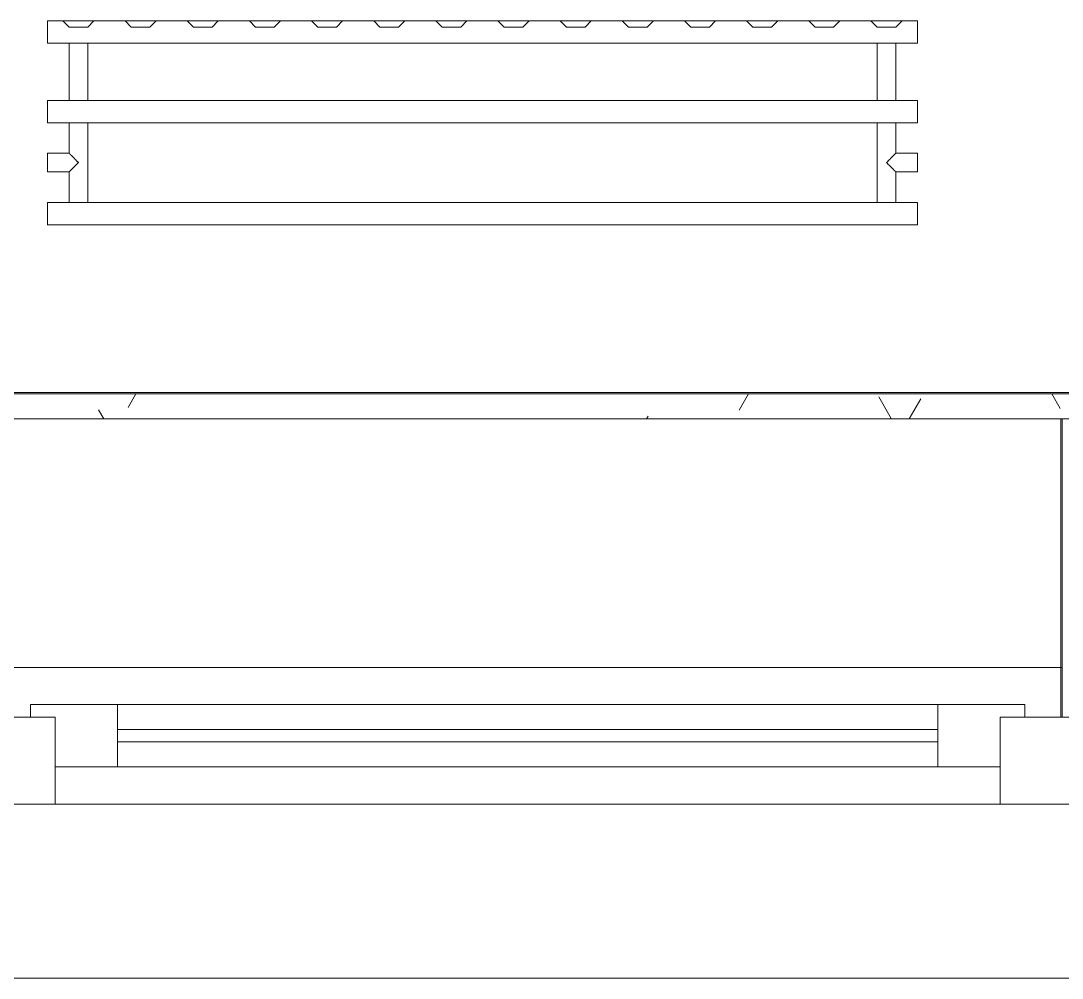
# Model space of a CAD drawing. Header units: millimetres. Extents: x -164500 to 426394, y -23753 to 102118.
# Drawn here: x 227994 to 228832, y 77839 to 78609 of the extents above; entities that cross this region are included whole.
import ezdxf

# ---------------------------------------------------------------- set-up
doc = ezdxf.new("R2010")
doc.units = ezdxf.units.MM
for name, color, linetype, lineweight in [('A-GLAZ', 7, 'Continuous', 9), ('A-GLAZ-1', 7, 'Continuous', 5), ('A-WALL', 7, 'Continuous', 5), ('I-WALL', 7, 'Continuous', 5)]:
    doc.layers.add(name, color=color, linetype=linetype, lineweight=lineweight)
for name, color, linetype, lineweight, true_color in [('A-WALL-1', 9, 'Continuous', 5, 0x808080), ('A-WALL-FNSH-1', 9, 'Continuous', 5, 0x808080), ('M-EQPM-1', 7, 'Continuous', 9, 0xb2b2b2)]:
    doc.layers.add(name, color=color, linetype=linetype, lineweight=lineweight, true_color=true_color)

# ---------------------------------------------------------------- blocks, each defined once
blk = doc.blocks.new('120_Окно_СКБ_1Ст - 120_Окно_СКБ_1Ст 900х2500_h_-19906150-Объем проектирования 2 этажа')
at = {"layer": 'A-GLAZ'}
for p, q in [((-450, -75), (-450, -5)), ((-450, -5), (-380, -5)), ((-380, -5), (-380, -75)), ((380, -75), (380, -5)), ((380, -5), (450, -5)), ((450, -5), (450, -75)), ((380, -35), (-380, -35)), ((-380, -35), (-380, -75)), ((-330, -85), (-330, -35)), ((330, -85), (330, -35)), ((380, -75), (380, -35)), ((-380, -75), (-450, -75)), ((-380, -75), (-400, -75)), ((-400, -75), (-400, -85)), ((450, -75), (380, -75)), ((400, -75), (380, -75)), ((400, -85), (400, -75)), ((-400, -85), (400, -85)), ((400, -85), (-400, -85))]:
    blk.add_line(p, q, dxfattribs=at)
at = {"layer": 'A-GLAZ-1'}
for p, q in [((450, -5), (-450, -5)), ((-330, -55), (330, -55)), ((330, -65), (-330, -65)), ((-430, -75), (-400, -75)), ((400, -75), (430, -75))]:
    blk.add_line(p, q, dxfattribs=at)
blk = doc.blocks.new('radiator_prado_classic_z_tip_30_po exemplyaru - Classic Z Тип 30-500-V468-Объем проектирования 2 этажа')
at = {"layer": 'M-EQPM-1'}
for p, q in [((0, 228), (0, 210)), ((700, 228), (0, 228)), ((0, 210), (0, 228)), ((0, 228), (12.5, 228)), ((12.5, 228), (37.5, 228)), ((37.5, 228), (12.5, 228)), ((12.5, 228), (37.5, 228)), ((12.5, 228), (17.5, 223)), ((12.5, 228), (17.5, 223)), ((32.5, 223), (37.5, 228)), ((37.5, 228), (32.5, 223)), ((37.5, 228), (62.5, 228)), ((62.5, 228), (87.5, 228)), ((87.5, 228), (62.5, 228)), ((62.5, 228), (87.5, 228)), ((62.5, 228), (67.5, 223)), ((62.5, 228), (67.5, 223)), ((82.5, 223), (87.5, 228)), ((87.5, 228), (82.5, 223)), ((87.5, 228), (112.5, 228)), ((112.5, 228), (137.5, 228)), ((137.5, 228), (112.5, 228)), ((112.5, 228), (137.5, 228)), ((112.5, 228), (117.5, 223)), ((112.5, 228), (117.5, 223)), ((132.5, 223), (137.5, 228)), ((137.5, 228), (132.5, 223)), ((137.5, 228), (162.5, 228)), ((162.5, 228), (187.5, 228)), ((187.5, 228), (162.5, 228)), ((162.5, 228), (187.5, 228)), ((162.5, 228), (167.5, 223)), ((162.5, 228), (167.5, 223)), ((182.5, 223), (187.5, 228)), ((187.5, 228), (182.5, 223)), ((187.5, 228), (212.5, 228)), ((212.5, 228), (237.5, 228)), ((237.5, 228), (212.5, 228)), ((212.5, 228), (237.5, 228)), ((212.5, 228), (217.5, 223)), ((212.5, 228), (217.5, 223)), ((232.5, 223), (237.5, 228)), ((237.5, 228), (232.5, 223)), ((237.5, 228), (262.5, 228)), ((262.5, 228), (287.5, 228)), ((287.5, 228), (262.5, 228)), ((262.5, 228), (287.5, 228)), ((262.5, 228), (267.5, 223)), ((262.5, 228), (267.5, 223)), ((282.5, 223), (287.5, 228)), ((287.5, 228), (282.5, 223)), ((287.5, 228), (312.5, 228)), ((312.5, 228), (337.5, 228)), ((337.5, 228), (312.5, 228)), ((312.5, 228), (337.5, 228)), ((312.5, 228), (317.5, 223)), ((312.5, 228), (317.5, 223)), ((332.5, 223), (337.5, 228)), ((337.5, 228), (332.5, 223)), ((337.5, 228), (362.5, 228)), ((362.5, 228), (387.5, 228)), ((387.5, 228), (362.5, 228)), ((362.5, 228), (387.5, 228)), ((362.5, 228), (367.5, 223)), ((362.5, 228), (367.5, 223)), ((382.5, 223), (387.5, 228)), ((387.5, 228), (382.5, 223)), ((387.5, 228), (412.5, 228)), ((412.5, 228), (437.5, 228)), ((437.5, 228), (412.5, 228)), ((412.5, 228), (437.5, 228)), ((412.5, 228), (417.5, 223)), ((412.5, 228), (417.5, 223)), ((432.5, 223), (437.5, 228)), ((437.5, 228), (432.5, 223)), ((437.5, 228), (462.5, 228)), ((462.5, 228), (487.5, 228)), ((487.5, 228), (462.5, 228)), ((462.5, 228), (487.5, 228)), ((462.5, 228), (467.5, 223)), ((462.5, 228), (467.5, 223)), ((482.5, 223), (487.5, 228)), ((487.5, 228), (482.5, 223)), ((487.5, 228), (512.5, 228)), ((512.5, 228), (537.5, 228)), ((537.5, 228), (512.5, 228)), ((512.5, 228), (537.5, 228)), ((512.5, 228), (517.5, 223)), ((512.5, 228), (517.5, 223)), ((532.5, 223), (537.5, 228)), ((537.5, 228), (532.5, 223)), ((537.5, 228), (562.5, 228)), ((562.5, 228), (587.5, 228)), ((587.5, 228), (562.5, 228)), ((562.5, 228), (587.5, 228)), ((562.5, 228), (567.5, 223)), ((562.5, 228), (567.5, 223)), ((582.5, 223), (587.5, 228)), ((587.5, 228), (582.5, 223)), ((587.5, 228), (612.5, 228)), ((612.5, 228), (637.5, 228)), ((637.5, 228), (612.5, 228)), ((612.5, 228), (637.5, 228)), ((612.5, 228), (617.5, 223)), ((617.5, 223), (612.5, 228)), ((632.5, 223), (637.5, 228)), ((637.5, 228), (632.5, 223)), ((637.5, 228), (662.5, 228)), ((662.5, 228), (687.5, 228)), ((687.5, 228), (662.5, 228)), ((662.5, 228), (687.5, 228)), ((662.5, 228), (667.5, 223)), ((662.5, 228), (667.5, 223)), ((682.5, 223), (687.5, 228)), ((687.5, 228), (682.5, 223)), ((687.5, 228), (700, 228)), ((700, 210), (700, 228)), ((700, 228), (700, 210)), ((32.5, 223), (17.5, 223)), ((17.5, 223), (32.5, 223)), ((82.5, 223), (67.5, 223)), ((67.5, 223), (82.5, 223)), ((132.5, 223), (117.5, 223)), ((117.5, 223), (132.5, 223)), ((182.5, 223), (167.5, 223)), ((167.5, 223), (182.5, 223)), ((232.5, 223), (217.5, 223)), ((217.5, 223), (232.5, 223)), ((282.5, 223), (267.5, 223)), ((267.5, 223), (282.5, 223)), ((332.5, 223), (317.5, 223)), ((317.5, 223), (332.5, 223)), ((382.5, 223), (367.5, 223)), ((367.5, 223), (382.5, 223)), ((432.5, 223), (417.5, 223)), ((417.5, 223), (432.5, 223)), ((482.5, 223), (467.5, 223)), ((467.5, 223), (482.5, 223)), ((532.5, 223), (517.5, 223)), ((517.5, 223), (532.5, 223)), ((582.5, 223), (567.5, 223)), ((567.5, 223), (582.5, 223)), ((632.5, 223), (617.5, 223)), ((617.5, 223), (632.5, 223)), ((682.5, 223), (667.5, 223)), ((667.5, 223), (682.5, 223)), ((0, 210), (700, 210)), ((17.76, 210), (0, 210)), ((17.5, 210), (17.5, 164)), ((17.5, 210), (17.5, 164)), ((17.76, 210), (17.5, 210)), ((17.5, 210), (17.76, 210)), ((17.76, 210), (17.5, 210)), ((17.5, 210), (32.5, 210)), ((32.24, 210), (17.76, 210)), ((17.76, 210), (32.24, 210)), ((32.24, 210), (17.76, 210)), ((32.5, 210), (32.24, 210)), ((32.24, 210), (32.5, 210)), ((32.5, 210), (32.24, 210)), ((667.76, 210), (32.24, 210)), ((32.5, 164), (32.5, 210)), ((32.5, 164), (32.5, 210)), ((667.5, 210), (667.5, 164)), ((667.5, 210), (667.5, 164)), ((667.76, 210), (667.5, 210)), ((667.5, 210), (682.5, 210)), ((667.76, 210), (667.5, 210)), ((667.5, 210), (667.76, 210)), ((668.5, 210), (667.76, 210)), ((682.24, 210), (667.76, 210)), ((667.76, 210), (675, 210)), ((669.7, 210), (668.5, 210)), ((671.25, 210), (669.7, 210)), ((673.06, 210), (671.25, 210)), ((675, 210), (673.06, 210)), ((676.94, 210), (675, 210)), ((675, 210), (682.24, 210)), ((678.75, 210), (676.94, 210)), ((680.3, 210), (678.75, 210)), ((681.5, 210), (680.3, 210)), ((682.24, 210), (681.5, 210)), ((682.5, 210), (682.24, 210)), ((682.5, 210), (682.24, 210)), ((682.24, 210), (682.5, 210)), ((700, 210), (682.24, 210)), ((682.5, 164), (682.5, 210)), ((682.5, 164), (682.5, 210)), ((700, 164), (0, 164)), ((0, 164), (0, 146)), ((0, 146), (0, 164)), ((0, 164), (17.76, 164)), ((17.76, 164), (17.5, 164)), ((17.5, 164), (17.76, 164)), ((17.76, 164), (17.5, 164)), ((17.5, 164), (32.5, 164)), ((32.24, 164), (17.76, 164)), ((17.76, 164), (32.24, 164)), ((18.5, 164), (17.76, 164)), ((19.7, 164), (18.5, 164)), ((21.25, 164), (19.7, 164)), ((23.06, 164), (21.25, 164)), ((25, 164), (23.06, 164)), ((26.94, 164), (25, 164)), ((28.75, 164), (26.94, 164)), ((30.3, 164), (28.75, 164)), ((32.24, 164), (30.3, 164)), ((32.5, 164), (32.24, 164)), ((32.24, 164), (32.5, 164)), ((32.5, 164), (32.24, 164)), ((32.24, 164), (667.76, 164)), ((667.76, 164), (667.5, 164)), ((667.5, 164), (682.5, 164)), ((667.76, 164), (667.5, 164)), ((667.5, 164), (667.76, 164)), ((668.5, 164), (667.76, 164)), ((682.24, 164), (667.76, 164)), ((667.76, 164), (682.24, 164)), ((669.7, 164), (668.5, 164)), ((671.25, 164), (669.7, 164)), ((673.06, 164), (671.25, 164)), ((675, 164), (673.06, 164)), ((676.94, 164), (675, 164)), ((678.75, 164), (676.94, 164)), ((680.3, 164), (678.75, 164)), ((681.5, 164), (680.3, 164)), ((682.24, 164), (681.5, 164)), ((682.5, 164), (682.24, 164)), ((682.5, 164), (682.24, 164)), ((682.24, 164), (682.5, 164)), ((682.24, 164), (700, 164)), ((700, 146), (700, 164)), ((700, 164), (700, 146)), ((0, 146), (700, 146)), ((18.5, 146), (0, 146)), ((17.5, 146), (17.5, 121.5)), ((17.5, 146), (17.5, 121.5)), ((17.5, 146), (18.5, 146)), ((18.5, 146), (17.5, 146)), ((17.5, 146), (18.5, 146)), ((32.5, 146), (17.5, 146)), ((18.5, 146), (32.24, 146)), ((32.24, 146), (18.5, 146)), ((18.5, 146), (32.24, 146)), ((32.24, 146), (32.5, 146)), ((32.5, 146), (32.24, 146)), ((32.24, 146), (32.5, 146)), ((667.76, 146), (32.24, 146)), ((32.5, 82), (32.5, 146)), ((32.5, 82), (32.5, 146)), ((667.5, 146), (667.5, 82)), ((667.5, 146), (667.5, 82)), ((667.5, 146), (667.76, 146)), ((682.5, 146), (667.5, 146)), ((667.5, 146), (667.76, 146)), ((667.76, 146), (667.5, 146)), ((667.76, 146), (681.5, 146)), ((667.76, 146), (669.7, 146)), ((681.5, 146), (667.76, 146)), ((669.7, 146), (673.06, 146)), ((673.06, 146), (681.5, 146)), ((681.5, 146), (682.5, 146)), ((681.5, 146), (682.5, 146)), ((682.5, 146), (681.5, 146)), ((700, 146), (681.5, 146)), ((682.5, 121.5), (682.5, 146)), ((682.5, 121.5), (682.5, 146)), ((17.5, 121.5), (0, 121.5)), ((17.5, 121.5), (0, 121.5)), ((0, 121.5), (0, 120.5)), ((0, 106.5), (0, 121.5)), ((0, 120.5), (0, 107.5)), ((0, 120.5), (0, 119.3)), ((0, 114), (0, 120.5)), ((0, 120.5), (0, 120.5)), ((0, 119.3), (0, 117.75)), ((0, 117.75), (0, 115.94)), ((700, 121.5), (682.5, 121.5)), ((700, 121.5), (682.5, 121.5)), ((700, 121.5), (700, 106.5)), ((700, 120.5), (700, 121.5)), ((700, 121.5), (700, 120.5)), ((700, 120.5), (700, 121.5)), ((700, 107.5), (700, 120.5)), ((700, 120.5), (700, 107.5)), ((700, 115.94), (700, 120.5)), ((0, 115.94), (0, 114)), ((0, 114), (0, 110.25)), ((0, 107.51), (0, 114)), ((0, 110.25), (0, 108.7)), ((700, 107.5), (700, 115.94)), ((0, 108.7), (0, 107.51)), ((0, 107.51), (0, 107.51)), ((0, 107.5), (0, 106.5)), ((0, 106.5), (17.5, 106.5)), ((0, 106.5), (17.5, 106.5)), ((17.5, 106.5), (17.5, 82)), ((17.5, 106.5), (17.5, 82)), ((682.5, 82), (682.5, 106.5)), ((682.5, 106.5), (700, 106.5)), ((682.5, 82), (682.5, 106.5)), ((682.5, 106.5), (700, 106.5)), ((700, 106.5), (700, 107.5)), ((700, 107.5), (700, 106.5)), ((700, 106.5), (700, 107.5)), ((700, 82), (0, 82)), ((0, 82), (0, 64)), ((0, 64), (0, 82)), ((0, 82), (18.5, 82)), ((18.5, 82), (17.5, 82)), ((17.5, 82), (18.5, 82)), ((18.5, 82), (17.5, 82)), ((17.5, 82), (32.5, 82)), ((32.24, 82), (18.5, 82)), ((18.5, 82), (32.24, 82)), ((32.24, 82), (18.5, 82)), ((32.5, 82), (32.24, 82)), ((32.24, 82), (32.5, 82)), ((32.5, 82), (32.24, 82)), ((32.24, 82), (667.76, 82)), ((667.76, 82), (667.5, 82)), ((667.5, 82), (682.5, 82)), ((667.76, 82), (667.5, 82)), ((667.5, 82), (667.76, 82)), ((673.06, 82), (667.76, 82)), ((668.5, 82), (667.76, 82)), ((667.76, 82), (681.5, 82)), ((671.25, 82), (668.5, 82)), ((675, 82), (671.25, 82)), ((675, 82), (673.06, 82)), ((676.94, 82), (675, 82)), ((678.75, 82), (675, 82)), ((678.75, 82), (676.94, 82)), ((680.3, 82), (678.75, 82)), ((681.5, 82), (678.75, 82)), ((681.5, 82), (680.3, 82)), ((682.5, 82), (681.5, 82)), ((682.5, 82), (681.5, 82)), ((681.5, 82), (682.5, 82)), ((681.5, 82), (700, 82)), ((700, 64), (700, 82)), ((700, 82), (700, 64)), ((700, 64), (0, 64)), ((0, 64), (700, 64))]:
    blk.add_line(p, q, dxfattribs=at)
for points, knots in [([(18.51, 120.49), (18.43, 120.57), (18.29, 120.71), (18.09, 120.91), (17.91, 121.09), (17.77, 121.23), (17.65, 121.34), (17.54, 121.46), (17.5, 121.49), (17.5, 121.5)], [0.7142857, 0.7142857, 0.7142857, 0.7142857, 0.75, 0.7857143, 0.8214286, 0.8571429, 0.8928571, 0.9285714, 1, 1, 1, 1]), ([(17.5, 121.5), (17.5, 121.49), (17.54, 121.46), (17.65, 121.34), (17.77, 121.23), (17.91, 121.09), (18.09, 120.91), (18.29, 120.71), (18.43, 120.57), (18.51, 120.49)], [0, 0, 0, 0, 0.0714286, 0.1071429, 0.1428571, 0.1785714, 0.2142857, 0.25, 0.2857143, 0.2857143, 0.2857143, 0.2857143]), ([(17.5, 121.5), (17.51, 121.5), (17.55, 121.46), (17.66, 121.35), (17.77, 121.23), (17.91, 121.09), (18.09, 120.91), (18.29, 120.71), (18.43, 120.57), (18.51, 120.49)], [0, 0, 0, 0, 0.0714286, 0.1071429, 0.1428571, 0.1785714, 0.2142857, 0.25, 0.2857143, 0.2857143, 0.2857143, 0.2857143]), ([(25, 114), (24.52, 114.48), (23.56, 115.45), (22.37, 116.63), (21.57, 117.43), (21.12, 117.87), (20.8, 118.21), (20.47, 118.53), (20.16, 118.84), (19.85, 119.15), (19.56, 119.44), (19.27, 119.73), (19, 120), (18.74, 120.26), (18.51, 120.49), (18.29, 120.71), (18.09, 120.91), (17.91, 121.09), (17.77, 121.23), (17.66, 121.35), (17.55, 121.46), (17.51, 121.5), (17.5, 121.5)], [0, 0, 0, 0, 0.142857, 0.285714, 0.357143, 0.392857, 0.428571, 0.464286, 0.5, 0.535714, 0.571429, 0.607143, 0.642857, 0.678571, 0.714286, 0.75, 0.785714, 0.821429, 0.857143, 0.892857, 0.928571, 1, 1, 1, 1]), ([(22.15, 116.85), (21.92, 117.09), (21.57, 117.43), (21.13, 117.88), (20.8, 118.21), (20.47, 118.53), (20.16, 118.84), (19.85, 119.15), (19.65, 119.35), (19.56, 119.44)], [0.2857143, 0.2857143, 0.2857143, 0.2857143, 0.3571429, 0.3928571, 0.4285714, 0.4642857, 0.5, 0.5357143, 0.5714286, 0.5714286, 0.5714286, 0.5714286]), ([(19.56, 119.44), (19.65, 119.35), (19.85, 119.15), (20.26, 118.74), (20.68, 118.31), (21.13, 117.88), (21.57, 117.43), (21.92, 117.09), (22.15, 116.85)], [0.4285714, 0.4285714, 0.4285714, 0.4285714, 0.4642857, 0.5, 0.5714286, 0.6071429, 0.6428571, 0.7142857, 0.7142857, 0.7142857, 0.7142857]), ([(19.56, 119.44), (19.65, 119.35), (19.85, 119.15), (20.26, 118.74), (20.69, 118.32), (21.12, 117.87), (21.57, 117.43), (21.92, 117.08), (22.15, 116.85)], [0.4285714, 0.4285714, 0.4285714, 0.4285714, 0.4642857, 0.5, 0.5714286, 0.6071429, 0.6428571, 0.7142857, 0.7142857, 0.7142857, 0.7142857]), ([(675, 114), (675.48, 114.48), (676.45, 115.44), (677.63, 116.63), (678.43, 117.43), (678.87, 117.88), (679.2, 118.2), (679.53, 118.53), (679.84, 118.84), (680.15, 119.15), (680.44, 119.44), (680.73, 119.73), (681, 120), (681.26, 120.26), (681.49, 120.49), (681.71, 120.71), (681.91, 120.91), (682.09, 121.09), (682.23, 121.23), (682.35, 121.34), (682.46, 121.45), (682.5, 121.49), (682.5, 121.5)], [0, 0, 0, 0, 0.142857, 0.285714, 0.357143, 0.392857, 0.428571, 0.464286, 0.5, 0.535714, 0.571429, 0.607143, 0.642857, 0.678571, 0.714286, 0.75, 0.785714, 0.821429, 0.857143, 0.892857, 0.928571, 1, 1, 1, 1]), ([(680.44, 119.44), (680.35, 119.35), (680.15, 119.15), (679.74, 118.74), (679.32, 118.31), (678.87, 117.88), (678.43, 117.43), (678.08, 117.08), (677.85, 116.85)], [0.4285714, 0.4285714, 0.4285714, 0.4285714, 0.4642857, 0.5, 0.5714286, 0.6071429, 0.6428571, 0.7142857, 0.7142857, 0.7142857, 0.7142857]), ([(680.44, 119.44), (680.35, 119.35), (680.15, 119.15), (679.74, 118.74), (679.32, 118.31), (678.87, 117.88), (678.43, 117.43), (678.08, 117.08), (677.85, 116.85)], [0.4285714, 0.4285714, 0.4285714, 0.4285714, 0.4642857, 0.5, 0.5714286, 0.6071429, 0.6428571, 0.7142857, 0.7142857, 0.7142857, 0.7142857]), ([(677.85, 116.85), (678.08, 117.08), (678.43, 117.43), (678.87, 117.88), (679.2, 118.2), (679.53, 118.53), (679.84, 118.84), (680.15, 119.15), (680.35, 119.35), (680.44, 119.44)], [0.2857143, 0.2857143, 0.2857143, 0.2857143, 0.3571429, 0.3928571, 0.4285714, 0.4642857, 0.5, 0.5357143, 0.5714286, 0.5714286, 0.5714286, 0.5714286]), ([(682.5, 121.5), (682.5, 121.49), (682.46, 121.45), (682.35, 121.34), (682.23, 121.23), (682.09, 121.09), (681.91, 120.91), (681.71, 120.71), (681.57, 120.57), (681.49, 120.49)], [0, 0, 0, 0, 0.0714286, 0.1071429, 0.1428571, 0.1785714, 0.2142857, 0.25, 0.2857143, 0.2857143, 0.2857143, 0.2857143]), ([(682.5, 121.5), (682.5, 121.49), (682.46, 121.45), (682.35, 121.34), (682.23, 121.23), (682.09, 121.09), (681.91, 120.91), (681.71, 120.71), (681.57, 120.57), (681.49, 120.49)], [0, 0, 0, 0, 0.0714286, 0.1071429, 0.1428571, 0.1785714, 0.2142857, 0.25, 0.2857143, 0.2857143, 0.2857143, 0.2857143]), ([(681.49, 120.49), (681.57, 120.57), (681.71, 120.71), (681.91, 120.91), (682.09, 121.09), (682.23, 121.23), (682.35, 121.34), (682.46, 121.45), (682.5, 121.49), (682.5, 121.5)], [0.7142857, 0.7142857, 0.7142857, 0.7142857, 0.75, 0.7857143, 0.8214286, 0.8571429, 0.8928571, 0.9285714, 1, 1, 1, 1]), ([(17.5, 106.5), (17.51, 106.5), (17.55, 106.54), (17.66, 106.65), (17.77, 106.77), (17.91, 106.91), (18.09, 107.09), (18.29, 107.29), (18.51, 107.51), (18.74, 107.74), (19, 108), (19.27, 108.27), (19.56, 108.56), (19.85, 108.85), (20.26, 109.26), (20.69, 109.68), (21.12, 110.13), (21.57, 110.57), (22.37, 111.37), (23.56, 112.55), (24.52, 113.52), (25, 114)], [0, 0, 0, 0, 0.071429, 0.107143, 0.142857, 0.178571, 0.214286, 0.25, 0.285714, 0.321429, 0.357143, 0.392857, 0.428571, 0.464286, 0.5, 0.571429, 0.607143, 0.642857, 0.714286, 0.857143, 1, 1, 1, 1]), ([(19.56, 108.56), (19.65, 108.65), (19.85, 108.85), (20.26, 109.26), (20.68, 109.69), (21.13, 110.12), (21.57, 110.57), (21.92, 110.92), (22.15, 111.15)], [0.4285714, 0.4285714, 0.4285714, 0.4285714, 0.4642857, 0.5, 0.5714286, 0.6071429, 0.6428571, 0.7142857, 0.7142857, 0.7142857, 0.7142857]), ([(22.15, 111.15), (21.92, 110.92), (21.57, 110.57), (21.13, 110.12), (20.8, 109.8), (20.47, 109.47), (20.16, 109.16), (19.85, 108.85), (19.65, 108.65), (19.56, 108.56)], [0.2857143, 0.2857143, 0.2857143, 0.2857143, 0.3571429, 0.3928571, 0.4285714, 0.4642857, 0.5, 0.5357143, 0.5714286, 0.5714286, 0.5714286, 0.5714286]), ([(22.15, 111.15), (21.92, 110.92), (21.57, 110.57), (21.12, 110.13), (20.8, 109.79), (20.47, 109.47), (20.16, 109.16), (19.85, 108.85), (19.65, 108.65), (19.56, 108.56)], [0.2857143, 0.2857143, 0.2857143, 0.2857143, 0.3571429, 0.3928571, 0.4285714, 0.4642857, 0.5, 0.5357143, 0.5714286, 0.5714286, 0.5714286, 0.5714286]), ([(682.5, 106.5), (682.5, 106.51), (682.46, 106.55), (682.35, 106.66), (682.23, 106.77), (682.09, 106.91), (681.91, 107.09), (681.71, 107.29), (681.49, 107.51), (681.26, 107.74), (681, 108), (680.73, 108.27), (680.44, 108.56), (680.15, 108.85), (679.74, 109.26), (679.32, 109.69), (678.87, 110.12), (678.43, 110.57), (677.63, 111.37), (676.45, 112.56), (675.48, 113.52), (675, 114)], [0, 0, 0, 0, 0.071429, 0.107143, 0.142857, 0.178571, 0.214286, 0.25, 0.285714, 0.321429, 0.357143, 0.392857, 0.428571, 0.464286, 0.5, 0.571429, 0.607143, 0.642857, 0.714286, 0.857143, 1, 1, 1, 1]), ([(677.85, 111.15), (678.08, 110.92), (678.43, 110.57), (678.87, 110.12), (679.09, 109.9), (679.2, 109.8)], [0.2857143, 0.2857143, 0.2857143, 0.2857143, 0.3571429, 0.3928571, 0.4285714, 0.4285714, 0.4285714, 0.4285714]), ([(677.85, 111.15), (678.08, 110.92), (678.43, 110.57), (678.87, 110.12), (679.09, 109.9), (679.2, 109.8)], [0.2857143, 0.2857143, 0.2857143, 0.2857143, 0.3571429, 0.3928571, 0.4285714, 0.4285714, 0.4285714, 0.4285714]), ([(680.44, 108.56), (680.35, 108.65), (680.15, 108.85), (679.74, 109.26), (679.32, 109.69), (678.87, 110.12), (678.43, 110.57), (678.08, 110.92), (677.85, 111.15)], [0.4285714, 0.4285714, 0.4285714, 0.4285714, 0.4642857, 0.5, 0.5714286, 0.6071429, 0.6428571, 0.7142857, 0.7142857, 0.7142857, 0.7142857]), ([(17.5, 106.5), (17.5, 106.51), (17.54, 106.55), (17.65, 106.66), (17.77, 106.77), (17.91, 106.91), (18.09, 107.09), (18.29, 107.29), (18.43, 107.43), (18.51, 107.51)], [0, 0, 0, 0, 0.0714286, 0.1071429, 0.1428571, 0.1785714, 0.2142857, 0.25, 0.2857143, 0.2857143, 0.2857143, 0.2857143]), ([(18.51, 107.51), (18.43, 107.43), (18.29, 107.29), (18.09, 107.09), (17.91, 106.91), (17.77, 106.77), (17.65, 106.66), (17.54, 106.55), (17.5, 106.51), (17.5, 106.5)], [0.7142857, 0.7142857, 0.7142857, 0.7142857, 0.75, 0.7857143, 0.8214286, 0.8571429, 0.8928571, 0.9285714, 1, 1, 1, 1]), ([(18.51, 107.51), (18.43, 107.43), (18.29, 107.29), (18.09, 107.09), (17.91, 106.91), (17.77, 106.77), (17.66, 106.65), (17.55, 106.54), (17.51, 106.5), (17.5, 106.5)], [0.7142857, 0.7142857, 0.7142857, 0.7142857, 0.75, 0.7857143, 0.8214286, 0.8571429, 0.8928571, 0.9285714, 1, 1, 1, 1]), ([(681.49, 107.51), (681.57, 107.43), (681.71, 107.29), (681.91, 107.09), (682.09, 106.91), (682.23, 106.77), (682.35, 106.66), (682.46, 106.55), (682.5, 106.51), (682.5, 106.5)], [0.7142857, 0.7142857, 0.7142857, 0.7142857, 0.75, 0.7857143, 0.8214286, 0.8571429, 0.8928571, 0.9285714, 1, 1, 1, 1]), ([(681.49, 107.51), (681.57, 107.43), (681.71, 107.29), (681.91, 107.09), (682.09, 106.91), (682.23, 106.77), (682.35, 106.66), (682.46, 106.55), (682.5, 106.51), (682.5, 106.5)], [0.7142857, 0.7142857, 0.7142857, 0.7142857, 0.75, 0.7857143, 0.8214286, 0.8571429, 0.8928571, 0.9285714, 1, 1, 1, 1]), ([(682.5, 106.5), (682.5, 106.51), (682.46, 106.55), (682.35, 106.66), (682.23, 106.77), (682.09, 106.91), (681.91, 107.09), (681.71, 107.29), (681.57, 107.43), (681.49, 107.51)], [0, 0, 0, 0, 0.0714286, 0.1071429, 0.1428571, 0.1785714, 0.2142857, 0.25, 0.2857143, 0.2857143, 0.2857143, 0.2857143])]:
    blk.add_open_spline(points, degree=3, knots=knots, dxfattribs=at)
for points in [[(19.56, 119.44), (19.46, 119.54), (19.27, 119.73), (19, 120), (18.74, 120.26), (18.59, 120.42), (18.51, 120.49)], [(18.51, 120.49), (18.59, 120.42), (18.74, 120.26), (19, 120), (19.27, 119.73), (19.46, 119.54), (19.56, 119.44)], [(18.51, 120.49), (18.58, 120.41), (18.74, 120.26), (19, 120), (19.27, 119.73), (19.46, 119.54), (19.56, 119.44)], [(681.49, 120.49), (681.41, 120.42), (681.26, 120.26), (681, 120), (680.73, 119.73), (680.54, 119.54), (680.44, 119.44)], [(681.49, 120.49), (681.41, 120.42), (681.26, 120.26), (681, 120), (680.73, 119.73), (680.54, 119.54), (680.44, 119.44)], [(680.44, 119.44), (680.54, 119.54), (680.73, 119.73), (681, 120), (681.26, 120.26), (681.41, 120.42), (681.49, 120.49)], [(25, 114), (24.52, 114.49), (23.55, 115.44), (22.61, 116.39), (22.15, 116.85)], [(22.15, 116.85), (22.61, 116.39), (23.55, 115.44), (24.52, 114.49), (25, 114)], [(22.15, 116.85), (22.61, 116.39), (23.56, 115.45), (24.52, 114.48), (25, 114)], [(22.15, 111.15), (22.61, 111.61), (23.55, 112.56), (24.52, 113.52), (25, 114)], [(25, 114), (24.52, 113.52), (23.55, 112.56), (22.61, 111.61), (22.15, 111.15)], [(25, 114), (24.52, 113.52), (23.56, 112.55), (22.61, 111.61), (22.15, 111.15)], [(677.85, 116.85), (677.39, 116.39), (676.45, 115.44), (675.48, 114.48), (675, 114)], [(677.85, 116.85), (677.39, 116.39), (676.45, 115.44), (675.48, 114.48), (675, 114)], [(675, 114), (675.48, 114.48), (676.45, 115.44), (677.39, 116.39), (677.85, 116.85)], [(675, 114), (675.48, 113.52), (676.45, 112.56), (677.39, 111.61), (677.85, 111.15)], [(675, 114), (675.48, 113.52), (676.45, 112.56), (677.39, 111.61), (677.85, 111.15)], [(677.85, 111.15), (677.39, 111.61), (676.45, 112.56), (675.48, 113.52), (675, 114)], [(679.2, 109.8), (679.31, 109.69), (679.53, 109.47), (679.84, 109.16), (680.15, 108.85), (680.35, 108.65), (680.44, 108.56)], [(679.2, 109.8), (679.31, 109.69), (679.53, 109.47), (679.84, 109.16), (680.15, 108.85), (680.35, 108.65), (680.44, 108.56)], [(18.51, 107.51), (18.59, 107.58), (18.74, 107.74), (19, 108), (19.27, 108.27), (19.46, 108.46), (19.56, 108.56)], [(19.56, 108.56), (19.46, 108.46), (19.27, 108.27), (19, 108), (18.74, 107.74), (18.59, 107.58), (18.51, 107.51)], [(19.56, 108.56), (19.46, 108.46), (19.27, 108.27), (19, 108), (18.74, 107.74), (18.58, 107.59), (18.51, 107.51)], [(680.44, 108.56), (680.54, 108.46), (680.73, 108.27), (681, 108), (681.26, 107.74), (681.41, 107.58), (681.49, 107.51)], [(680.44, 108.56), (680.54, 108.46), (680.73, 108.27), (681, 108), (681.26, 107.74), (681.41, 107.58), (681.49, 107.51)], [(681.49, 107.51), (681.41, 107.58), (681.26, 107.74), (681, 108), (680.73, 108.27), (680.54, 108.46), (680.44, 108.56)]]:
    blk.add_open_spline(points, degree=3, dxfattribs=at)
blk = doc.blocks.new('2floor')
at = {"layer": 'I-WALL'}
h = blk.add_hatch(dxfattribs=at)
h.set_pattern_fill('FP_191', color=256, style=0, pattern_type=2)
h.set_pattern_definition([(0, (148772.123, 0), (243.84, 60.96), [20.117, -162.763, 20.117, -162.763, -975.36]), (0, (148772.123, 0), (243.84, 60.96), [-365.76, 20.117, -345.643, 20.117, -162.763, -426.72]), (0, (148772.123, 0), (243.84, 60.96), [-914.4, 20.117, -101.803, 20.117, -284.683]), (120, (148863.563, 30.48), (-174.71291, 180.691634), [20.117, -162.763, 20.117, -162.763, -975.36]), (120, (148863.563, 30.48), (-174.71291, 180.691634), [-365.76, 20.117, -345.643, 20.117, -162.763, -426.72]), (120, (148863.563, 30.48), (-174.71291, 180.691634), [-914.4, 20.117, -101.803, 20.117, -284.683]), (240, (148894.043, 152.4), (-69.12709, -241.651634), [20.117, -162.763, 20.117, -162.763, -975.36]), (240, (148894.043, 152.4), (-69.12709, -241.651634), [-365.76, 20.117, -345.643, 20.117, -162.763, -426.72]), (240, (148894.043, 152.4), (-69.12709, -241.651634), [-914.4, 20.117, -101.803, 20.117, -284.683])])
h.paths.add_polyline_path([(229107.72, 3750), (229112.12, 3750), (229112.12, 3770), (225026.51, 3770), (225026.51, 3750), (228746.35, 3750)])
at = {"layer": 'A-WALL'}
for p, q in [((227972.12, 3550), (228832.12, 3550)), ((228852.12, 3300), (227952.12, 3300))]:
    blk.add_line(p, q, dxfattribs=at)
at = {"layer": 'A-WALL-1'}
for p, q in [((224752.12, 3750), (229122.12, 3750)), ((228832.12, 3750), (228832.12, 3510)), ((228832.12, 3510), (228852.12, 3510))]:
    blk.add_line(p, q, dxfattribs=at)
at = {"layer": 'A-WALL-FNSH-1'}
for p, q in [((229101.12, 3771), (225046.51, 3771)), ((225046.51, 3770), (228852.12, 3770)), ((228831.12, 3750), (228831.12, 3510)), ((228831.12, 3510), (228832.12, 3510))]:
    blk.add_line(p, q, dxfattribs=at)
at = {"layer": 'A-GLAZ', "color": 3, "rotation": 180}
blk.add_blockref('120_Окно_СКБ_1Ст - 120_Окно_СКБ_1Ст 900х2500_h_-19906150-Объем проектирования 2 этажа', (228402.12, 3435), dxfattribs=at)
at = {"layer": 'M-EQPM-1'}
blk.add_blockref('radiator_prado_classic_z_tip_30_po exemplyaru - Classic Z Тип 30-500-V468-Объем проектирования 2 этажа', (228015.8, 3842), dxfattribs=at)

msp = doc.modelspace()

# ---------------------------------------------------------------- block references
msp.add_blockref('2floor', (0, 74539.358))

doc.saveas('drawing.dxf')
